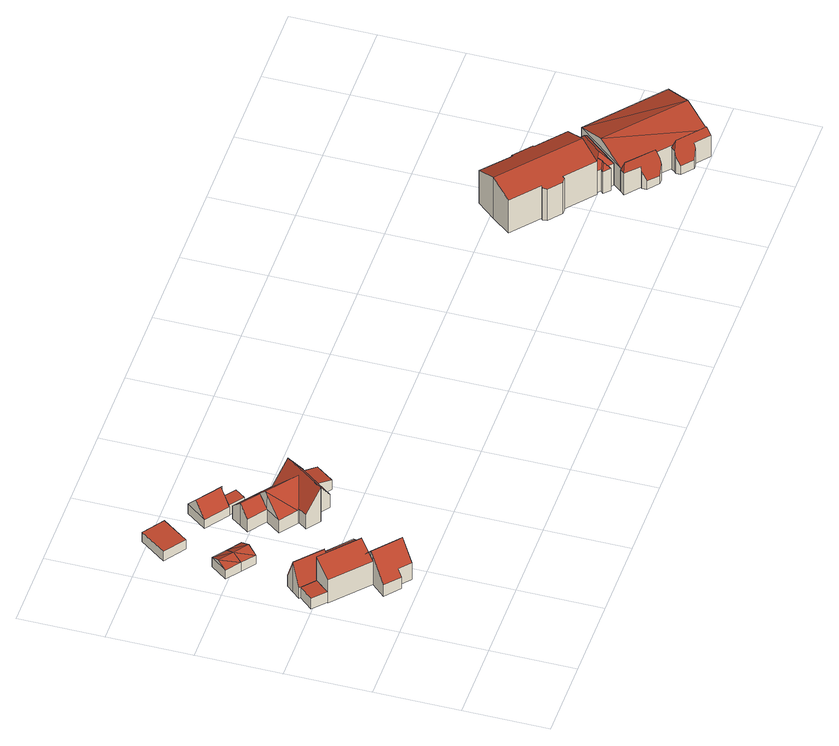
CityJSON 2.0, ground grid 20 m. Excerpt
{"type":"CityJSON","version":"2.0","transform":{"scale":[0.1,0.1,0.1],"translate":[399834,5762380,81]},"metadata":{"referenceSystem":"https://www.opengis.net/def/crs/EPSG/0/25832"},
"CityObjects":{
"building1":{"type":"Building","attributes":{"Gemeindeschluessel":"05515000","Geometrietyp2DReferenz":"3000","function":"31001_2460","roofType":"9999","measuredHeight":3},"geometry":[{"type":"Solid","lod":"2","boundaries":[[[[0,1,2,3]],[[1,4,5,2]],[[0,6,4,1]],[[3,7,6,0]],[[2,5,7,3]],[[4,6,7,5]]]],"semantics":{"surfaces":[{"type":"RoofSurface"},{"type":"WallSurface"},{"type":"GroundSurface"}],"values":[[0,1,1,1,1,2]]}}]},
"building2":{"type":"Building","attributes":{"Gemeindeschluessel":"05515000","Geometrietyp2DReferenz":"3000","function":"31001_1000"},"address":[{"country":"Germany","locality":"Münster","thoroughfareNumber":"4","thoroughfareName":"Hannaschweg"}],"children":["building2-1","building2-2","building2-3"]},
"building2-1":{"type":"BuildingPart","attributes":{"roofType":"2100","measuredHeight":8.91},"parents":["building2"],"geometry":[{"type":"Solid","lod":"2","boundaries":[[[[8,9,10,11,12]],[[13,14,9,8]],[[8,12,15,16,17,18,13]],[[19,10,9,14,20]],[[11,15,12]],[[21,18,17]],[[10,19,16,15,11]],[[19,20,21,17,16]],[[14,13,18,21,20]]]],"semantics":{"surfaces":[{"type":"WallSurface"},{"type":"RoofSurface"},{"type":"GroundSurface"},{"type":"ClosureSurface"}],"values":[[0,0,1,2,0,0,3,3,3]]}}]},
"building2-2":{"type":"BuildingPart","attributes":{"roofType":"2100","measuredHeight":9.85},"parents":["building2"],"geometry":[{"type":"Solid","lod":"2","boundaries":[[[[22,23,14,13,24]],[[25,26,23,22]],[[27,4,26,25]],[[1,4,27]],[[25,22,24,27]],[[23,26,4,20,14]],[[18,21,1,27,24,13]],[[14,20,21,18,13]],[[20,4,1,21]]]],"semantics":{"surfaces":[{"type":"WallSurface"},{"type":"RoofSurface"},{"type":"GroundSurface"},{"type":"ClosureSurface"}],"values":[[0,0,0,0,1,2,0,3,3]]}}]},
"building2-3":{"type":"BuildingPart","attributes":{"roofType":"5000","measuredHeight":8.74},"parents":["building2"],"geometry":[{"type":"Solid","lod":"2","boundaries":[[[[28,29,30,31]],[[32,33,29,28]],[[34,35,33,32]],[[11,10,35,34]],[[31,30,4,1]],[[15,11,34,32,28,36]],[[31,1,21,17,36,28]],[[29,33,35,10,19,20,4,30]],[[15,36,16]],[[10,11,15,16,19]],[[16,36,17]],[[20,19,16,17,21]],[[21,1,4,20]]]],"semantics":{"surfaces":[{"type":"WallSurface"},{"type":"RoofSurface"},{"type":"GroundSurface"},{"type":"ClosureSurface"}],"values":[[0,0,0,0,0,1,1,2,0,3,0,3,3]]}}]},
"building3":{"type":"Building","attributes":{"Gemeindeschluessel":"05515000","Geometrietyp2DReferenz":"3000","function":"31001_1000","roofType":"3100","measuredHeight":9.26},"address":[{"country":"Germany","locality":"Münster","thoroughfareNumber":"4a","thoroughfareName":"Hannaschweg"}],"geometry":[{"type":"Solid","lod":"2","boundaries":[[[[37,38,39,40]],[[41,42,38,37]],[[43,44,42,41]],[[45,46,44,43]],[[47,48,46,45]],[[49,50,48,47]],[[51,52,50,49]],[[53,54,52,51]],[[55,56,54,53]],[[57,58,56,55]],[[59,60,58,57]],[[61,62,60,59]],[[63,64,62,61]],[[40,39,64,63]],[[57,55,53,51,49,47,45,43,59]],[[41,37,40,63,61,59,43]],[[38,42,44,46,48,50,52,54,56,58,60,62,64,39]]]],"semantics":{"surfaces":[{"type":"WallSurface"},{"type":"RoofSurface"},{"type":"GroundSurface"}],"values":[[0,0,0,0,0,0,0,0,0,0,0,0,0,0,1,1,2]]}}]},
"building4":{"type":"Building","attributes":{"Gemeindeschluessel":"05515000","Geometrietyp2DReferenz":"3000","function":"31001_2460","roofType":"3100","measuredHeight":3.63},"geometry":[{"type":"Solid","lod":"2","boundaries":[[[[65,66,67,68]],[[69,70,66,65]],[[71,72,70,69]],[[68,67,72,71]],[[65,73,69]],[[71,74,68]],[[68,74,73]],[[73,65,68]],[[74,71,69]],[[69,73,74]],[[66,70,72,67]]]],"semantics":{"surfaces":[{"type":"WallSurface"},{"type":"RoofSurface"},{"type":"GroundSurface"}],"values":[[0,0,0,0,0,0,1,1,1,1,2]]}}]},
"building5":{"type":"Building","attributes":{"Gemeindeschluessel":"05515000","Geometrietyp2DReferenz":"3000","function":"51009_1610","roofType":"2100","measuredHeight":4.87},"geometry":[{"type":"Solid","lod":"2","boundaries":[[[[75,76,77,78]],[[79,80,76,75]],[[81,82,80,79]],[[78,77,82,81]],[[79,75,78,81]],[[76,80,82,77]]]],"semantics":{"surfaces":[{"type":"WallSurface"},{"type":"RoofSurface"},{"type":"GroundSurface"}],"values":[[0,0,0,0,1,2]]}}]},
"building6":{"type":"Building","attributes":{"Gemeindeschluessel":"05515000","Geometrietyp2DReferenz":"3000","function":"51009_1610","roofType":"3100","measuredHeight":3.64},"geometry":[{"type":"Solid","lod":"2","boundaries":[[[[83,84,72,71]],[[85,86,84,83]],[[68,67,86,85]],[[71,72,67,68]],[[83,87,85]],[[68,74,71]],[[87,83,71]],[[71,74,87]],[[85,87,74]],[[74,68,85]],[[84,86,67,72]]]],"semantics":{"surfaces":[{"type":"WallSurface"},{"type":"RoofSurface"},{"type":"GroundSurface"}],"values":[[0,0,0,0,0,0,1,1,1,1,2]]}}]},
"building7":{"type":"Building","attributes":{"Gemeindeschluessel":"05515000","Geometrietyp2DReferenz":"3000","function":"51009_1611","roofType":"1000","measuredHeight":2.66},"geometry":[{"type":"Solid","lod":"2","boundaries":[[[[88,89,90,91]],[[92,93,89,88]],[[94,95,93,92]],[[91,90,95,94]],[[92,88,91,94]],[[89,93,95,90]]]],"semantics":{"surfaces":[{"type":"WallSurface"},{"type":"RoofSurface"},{"type":"GroundSurface"}],"values":[[0,0,0,0,1,2]]}}]},
"building8":{"type":"Building","attributes":{"Gemeindeschluessel":"05515000","Geometrietyp2DReferenz":"3000","function":"31001_2000","roofType":"5000","measuredHeight":6.08},"geometry":[{"type":"Solid","lod":"2","boundaries":[[[[96,97,98,99]],[[100,101,97,96]],[[102,103,101,100]],[[104,105,103,102]],[[106,107,105,104]],[[99,98,107,106]],[[104,108,109,96,99,106]],[[102,100,109,108]],[[96,109,100]],[[102,108,104]],[[97,101,103,105,107,98]]]],"semantics":{"surfaces":[{"type":"WallSurface"},{"type":"RoofSurface"},{"type":"GroundSurface"}],"values":[[0,0,0,0,0,0,1,1,0,0,2]]}}]},
"building9":{"type":"Building","attributes":{"Gemeindeschluessel":"05515000","Geometrietyp2DReferenz":"3000","function":"31001_1310","roofType":"9999","measuredHeight":3},"geometry":[{"type":"Solid","lod":"2","boundaries":[[[[110,111,112,113,114]],[[112,115,116,113]],[[111,117,115,112]],[[110,118,117,111]],[[114,119,118,110]],[[113,116,119,114]],[[115,117,118,119,116]]]],"semantics":{"surfaces":[{"type":"RoofSurface"},{"type":"WallSurface"},{"type":"GroundSurface"}],"values":[[0,1,1,1,1,1,2]]}}]},
"building10":{"type":"Building","attributes":{"Gemeindeschluessel":"05515000","Geometrietyp2DReferenz":"3000","function":"31001_1000"},"address":[{"country":"Germany","locality":"Münster","thoroughfareNumber":"2","thoroughfareName":"Hannaschweg"}],"children":["building10-1","building10-2","building10-3","building10-4"]},
"building10-1":{"type":"BuildingPart","attributes":{"roofType":"2100","measuredHeight":3.76},"parents":["building10"],"geometry":[{"type":"Solid","lod":"2","boundaries":[[[[120,121,122,123]],[[124,125,126,127]],[[123,122,125,124]],[[127,120,123,124]],[[121,126,125,122]],[[126,121,120,127]]]],"semantics":{"surfaces":[{"type":"WallSurface"},{"type":"RoofSurface"},{"type":"GroundSurface"},{"type":"ClosureSurface"}],"values":[[0,0,0,1,2,3]]}}]},
"building10-2":{"type":"BuildingPart","attributes":{"roofType":"3100","measuredHeight":6.38},"parents":["building10"],"geometry":[{"type":"Solid","lod":"2","boundaries":[[[[128,129,130,131]],[[132,133,129,128]],[[134,135,133,132]],[[136,137,135,134]],[[128,131,138,139,132]],[[140,136,134,132,139]],[[130,129,133,135,137,141]],[[130,141,142,138,131]],[[142,139,138]],[[136,142,141,137]],[[136,140,139,142]]]],"semantics":{"surfaces":[{"type":"WallSurface"},{"type":"RoofSurface"},{"type":"GroundSurface"},{"type":"ClosureSurface"}],"values":[[0,0,0,0,1,1,2,3,3,3,3]]}}]},
"building10-3":{"type":"BuildingPart","attributes":{"roofType":"5000","measuredHeight":8.63},"parents":["building10"],"geometry":[{"type":"Solid","lod":"2","boundaries":[[[[143,144,145,146]],[[131,130,144,143]],[[147,148,137,136]],[[149,146,150,147]],[[149,147,136]],[[136,140,151,149]],[[149,151,146]],[[143,146,151,152]],[[152,131,143]],[[145,144,130,141,137,148]],[[148,147,150,146,145]],[[130,131,138,142,141]],[[141,142,136,137]],[[152,151,140,139,138,131]],[[139,142,138]],[[139,140,136,142]]]],"semantics":{"surfaces":[{"type":"WallSurface"},{"type":"RoofSurface"},{"type":"GroundSurface"},{"type":"ClosureSurface"}],"values":[[0,0,0,1,1,1,1,1,0,2,3,3,3,0,3,3]]}}]},
"building10-4":{"type":"BuildingPart","attributes":{"roofType":"3100","measuredHeight":9.75},"parents":["building10"],"geometry":[{"type":"Solid","lod":"2","boundaries":[[[[153,154,148,147]],[[155,156,154,153]],[[157,158,156,155]],[[127,126,158,157]],[[159,160,121,120]],[[161,162,160,159]],[[163,164,162,161]],[[165,166,164,163]],[[167,168,166,165]],[[169,170,168,167]],[[146,145,170,169]],[[163,161,159,120,127,157,155,165]],[[153,147,150,146,169,167,165,155]],[[148,154,156,158,126,121,160,162,164,166,168,170,145]],[[148,145,146,150,147]],[[121,126,127,120]]]],"semantics":{"surfaces":[{"type":"WallSurface"},{"type":"RoofSurface"},{"type":"GroundSurface"},{"type":"ClosureSurface"}],"values":[[0,0,0,0,0,0,0,0,0,0,0,1,1,2,3,3]]}}]},
"building11":{"type":"Building","attributes":{"Gemeindeschluessel":"05515000","Geometrietyp2DReferenz":"3000","function":"31001_2000","roofType":"3100","measuredHeight":11.9},"address":[{"country":"Germany","locality":"Münster","thoroughfareNumber":"102","thoroughfareName":"Feldstiege"}],"geometry":[{"type":"Solid","lod":"2","boundaries":[[[[171,172,173,174]],[[175,176,172,171]],[[177,178,176,175]],[[179,180,178,177]],[[181,182,180,179]],[[183,184,182,181]],[[185,186,184,183]],[[187,188,186,185]],[[189,190,188,187]],[[191,192,190,189]],[[193,194,192,191]],[[195,196,194,193]],[[197,198,196,195]],[[199,200,198,197]],[[201,202,200,199]],[[203,204,202,201]],[[205,206,204,203]],[[207,208,206,205]],[[174,173,208,207]],[[201,199,197,195,193,191,189,187,185,183,203]],[[181,179,177,175,171,174,207,205,203,183]],[[172,176,178,180,182,184,186,188,190,192,194,196,198,200,202,204,206,208,173]]]],"semantics":{"surfaces":[{"type":"WallSurface"},{"type":"RoofSurface"},{"type":"GroundSurface"}],"values":[[0,0,0,0,0,0,0,0,0,0,0,0,0,0,0,0,0,0,0,1,1,2]]}}]},
"building12":{"type":"Building","attributes":{"Gemeindeschluessel":"05515000","Geometrietyp2DReferenz":"3000","function":"31001_2000"},"children":["building12-1","building12-2"]},
"building12-1":{"type":"BuildingPart","attributes":{"roofType":"9999","measuredHeight":5.16},"parents":["building12"],"geometry":[{"type":"Solid","lod":"2","boundaries":[[[[209,210,211,212,213,214,215,216,217]],[[213,180,182,214]],[[212,218,180,213]],[[211,219,218,212]],[[210,220,219,211]],[[209,221,220,210]],[[217,222,221,209]],[[223,215,214,182]],[[224,216,215,223]],[[222,217,216,224]],[[180,218,219,220,221,222,224,223,182]]]],"semantics":{"surfaces":[{"type":"RoofSurface"},{"type":"WallSurface"},{"type":"GroundSurface"}],"values":[[0,1,1,1,1,1,1,1,1,1,2]]}}]},
"building12-2":{"type":"BuildingPart","attributes":{"roofType":"5000","measuredHeight":9.21},"parents":["building12"],"geometry":[{"type":"Solid","lod":"2","boundaries":[[[[225,226,227,228]],[[229,230,226,225]],[[231,232,230,229]],[[233,186,232,231]],[[234,214,182,186,233]],[[235,236,222,217,237]],[[228,227,236,235]],[[238,237,239]],[[240,238,239,241]],[[234,238,240]],[[242,238,234,233,243]],[[243,233,231,244]],[[244,231,229,245]],[[229,225,245]],[[244,245,225,228,243]],[[243,228,235,242]],[[242,235,237,238]],[[226,230,232,186,182,223,224,222,236,227]],[[214,234,240,241,215]],[[182,214,215,223]],[[215,241,239,216]],[[223,215,216,224]],[[216,239,237,217]],[[216,217,222,224]]]],"semantics":{"surfaces":[{"type":"WallSurface"},{"type":"RoofSurface"},{"type":"GroundSurface"},{"type":"ClosureSurface"}],"values":[[0,0,0,0,0,0,0,1,1,1,1,1,1,1,1,1,1,2,0,3,0,3,0,3]]}}]},
"building13":{"type":"Building","attributes":{"Gemeindeschluessel":"05515000","Geometrietyp2DReferenz":"3000","function":"31001_2000"},"address":[{"country":"Germany","locality":"Münster","thoroughfareNumber":"100","thoroughfareName":"Feldstiege"}],"children":["building13-1","building13-2","building13-3"]},
"building13-1":{"type":"BuildingPart","attributes":{"roofType":"3100","measuredHeight":9.47},"parents":["building13"],"geometry":[{"type":"Solid","lod":"2","boundaries":[[[[246,247,248,249]],[[250,251,252,247,246]],[[249,248,253,254,255]],[[246,256,250]],[[255,257,249]],[[256,246,249]],[[249,257,256]],[[250,256,257]],[[257,255,250]],[[247,252,258,259,253,248]],[[258,260,251,250,255,254,261,259]],[[253,259,261,254]],[[252,251,260,258]]]],"semantics":{"surfaces":[{"type":"WallSurface"},{"type":"RoofSurface"},{"type":"GroundSurface"},{"type":"ClosureSurface"}],"values":[[0,0,0,0,0,1,1,1,1,2,0,3,3]]}}]},
"building13-2":{"type":"BuildingPart","attributes":{"roofType":"5000","measuredHeight":8.53},"parents":["building13"],"geometry":[{"type":"Solid","lod":"2","boundaries":[[[[262,263,264,265]],[[266,267,263,262]],[[268,269,267,266]],[[270,271,269,268]],[[272,273,271,270]],[[254,253,273,272]],[[274,275,259,261]],[[265,264,275,274]],[[272,276,254]],[[270,268,266,262,265,274,277,276,272]],[[261,277,274]],[[254,276,277,261]],[[263,267,269,271,273,253,259,275,264]],[[253,254,261,259]]]],"semantics":{"surfaces":[{"type":"WallSurface"},{"type":"RoofSurface"},{"type":"GroundSurface"},{"type":"ClosureSurface"}],"values":[[0,0,0,0,0,0,0,0,1,1,1,1,2,3]]}}]},
"building13-3":{"type":"BuildingPart","attributes":{"roofType":"5000","measuredHeight":8.5},"parents":["building13"],"geometry":[{"type":"Solid","lod":"2","boundaries":[[[[278,279,280,281]],[[282,283,284,260]],[[285,286,287,288,278,281,289,284,283]],[[251,289,281]],[[260,284,289,251]],[[290,291,292,293,294,295,258,252,280,279]],[[288,290,279,278]],[[287,291,290,288]],[[286,292,291,287]],[[285,293,292,286]],[[283,294,293,285]],[[282,295,294,283]],[[260,258,295,282]],[[281,280,252,251]],[[258,260,251,252]]]],"semantics":{"surfaces":[{"type":"WallSurface"},{"type":"RoofSurface"},{"type":"GroundSurface"},{"type":"ClosureSurface"}],"values":[[0,1,1,1,1,2,0,0,0,0,0,0,0,0,3]]}}]}
},
"vertices":[
[40,375,40],[68,408,40],[37,435,40],[9,403,40],[68,408,10],[37,435,10],[40,375,10],[9,403,10],
[174,357,81],[174,357,10],[114,409,10],[114,409,77],[114,409,81],[153,333,99],[153,333,10],[113,407,82],[109,403,86],[107,400,88],[94,385,99],[109,403,10],[94,385,10],[94,385,40],
[123,298,77],[123,298,10],[153,333,109],[38,373,77],[38,373,10],[68,408,109],
[50,455,97],[50,455,10],[34,437,10],[34,437,40],[65,472,40],[65,472,10],[124,420,40],[124,420,10],[109,403,97],
[94,266,42],[94,266,9],[129,236,9],[129,236,42],[123,298,92],[123,298,9],[128,304,101],[128,304,9],[153,333,57],[153,333,9],[165,323,57],[165,323,9],[182,309,57],[182,309,9],[190,318,42],[190,318,9],[222,291,42],[222,291,9],[213,281,57],[213,281,9],[214,281,57],[214,281,9],[189,252,101],[189,252,9],[163,223,57],[163,223,9],[137,246,57],[137,246,9],
[46,606,36],[46,606,11],[79,581,11],[79,581,36],[76,645,36],[76,645,11],[108,622,36],[108,622,11],[61,626,48],[93,602,48],
[182,309,59],[182,309,11],[190,318,11],[190,318,40],[165,323,59],[165,323,11],[174,333,40],[174,333,11],
[141,599,36],[141,599,11],[111,557,36],[111,557,11],[126,578,48],
[156,777,39],[156,777,12],[106,812,12],[106,812,39],[111,714,39],[111,714,12],[61,750,39],[61,750,12],
[183,695,38],[183,695,14],[238,656,14],[238,656,38],[218,743,41],[218,743,14],[275,701,41],[275,701,14],[258,678,74],[258,678,14],[256,680,74],[256,680,14],[258,678,75],[201,720,75],
[288,656,45],[258,678,45],[256,680,45],[238,656,45],[270,632,45],[256,680,15],[238,656,15],[258,678,15],[288,656,15],[270,632,15],
[351,491,52],[351,491,15],[380,469,15],[380,469,43],[411,511,43],[411,511,15],[382,532,15],[382,532,52],
[198,603,52],[198,603,15],[240,572,15],[240,572,52],[214,624,78],[214,624,15],[229,646,52],[229,646,15],[272,614,52],[272,614,15],[241,572,52],[256,593,78],[269,610,57],[256,593,15],[256,593,52],
[215,537,52],[215,537,15],[256,507,15],[256,507,52],[313,583,52],[313,583,15],[319,519,101],[282,542,52],[243,576,101],[240,572,96],
[314,582,55],[314,582,15],[347,558,112],[347,558,15],[379,534,58],[379,534,15],[325,456,52],[325,456,15],[291,481,111],[291,481,15],[277,462,111],[277,462,15],[276,462,112],[276,462,15],[244,486,55],[244,486,15],[258,505,55],[258,505,15],
[1465,349,97],[1465,349,4],[1423,384,4],[1423,384,97],[1462,346,99],[1462,346,4],[1529,290,99],[1529,290,4],[1527,288,100],[1527,288,4],[1526,287,101],[1526,287,4],[1492,246,123],[1492,246,4],[1458,205,101],[1458,205,4],[1455,202,99],[1455,202,4],[1388,258,99],[1388,258,4],[1386,254,97],[1386,254,4],[1375,254,94],[1375,254,4],[1344,279,94],[1344,279,4],[1343,290,97],[1343,290,4],[1346,293,99],[1346,293,4],[1281,348,99],[1281,348,4],[1317,392,123],[1317,392,4],[1354,436,99],[1354,436,4],[1420,380,99],[1420,380,4],
[1562,258,55],[1557,262,55],[1555,286,55],[1531,284,55],[1527,288,55],[1526,287,55],[1541,274,55],[1545,270,55],[1561,257,55],[1531,284,4],[1555,286,4],[1557,262,4],[1562,258,4],[1561,257,4],[1541,274,4],[1545,270,4],
[1476,177,67],[1476,177,4],[1482,185,4],[1482,185,67],[1461,190,67],[1461,190,4],[1467,197,67],[1467,197,4],[1458,205,67],[1526,287,67],[1493,176,67],[1493,176,4],[1561,257,67],[1529,254,96],[1545,270,67],[1538,276,67],[1541,274,67],[1490,208,96],[1480,207,87],[1481,199,80],[1475,192,80],
[1747,131,73],[1747,131,6],[1576,274,6],[1576,274,73],[1648,13,73],[1648,13,68],[1648,13,6],[1477,156,6],[1477,156,68],[1477,156,73],[1697,72,100],[1527,215,100],[1577,72,6],[1548,97,6],[1577,72,68],[1548,97,68],
[1525,82,28],[1525,82,6],[1536,82,6],[1536,82,52],[1499,103,30],[1499,103,6],[1498,114,53],[1498,114,6],[1501,117,66],[1501,117,6],[1468,145,68],[1468,145,6],[1539,87,68],[1539,87,6],[1478,146,91],[1538,96,89],
[1605,30,68],[1605,30,6],[1639,2,6],[1639,2,68],[1569,62,68],[1568,61,68],[1578,62,91],[1565,58,55],[1566,47,31],[1592,25,31],[1603,26,55],[1638,12,91],[1603,26,6],[1592,25,6],[1566,47,6],[1565,58,6],[1568,61,6],[1569,62,6]
]}
